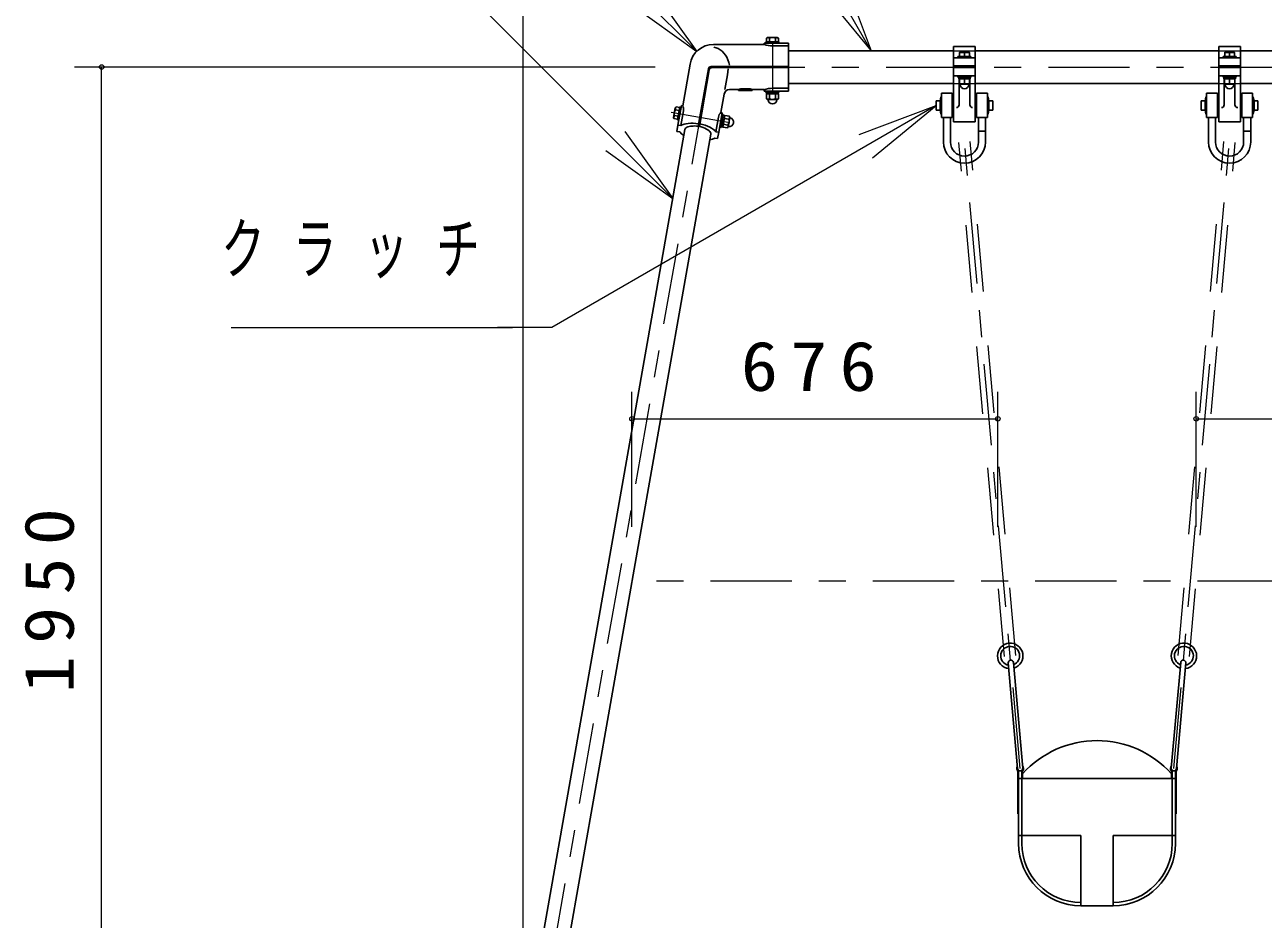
# Model space of a CAD drawing. Units: millimetres on the paper, scale 1:50. Extents: x 200 to 618, y 141 to 438.
# Drawn here: x 225.99 to 271.77, y 216.59 to 249.66 of the extents above; entities that cross this region are included whole.
import ezdxf

# ---------------------------------------------------------------- set-up
doc = ezdxf.new("R2010")
doc.units = ezdxf.units.MM
doc.linetypes.add('USER1', pattern=[4.5, 2.5, -2])
doc.linetypes.add('USER2', pattern=[6, 3, -1, 1, -1])
doc.layers.add('線', color=2, linetype='Continuous', lineweight=25)
doc.layers.add('補助', color=2, linetype='Continuous', lineweight=13)
doc.styles.add('ＭＳ ゴシック', font='')
doc.styles.get('ＭＳ ゴシック').set_extended_font_data('MS Gothic')

# ---------------------------------------------------------------- blocks, each defined once
blk = doc.blocks.new('dimension_origin')
at = {"color": 0, "linetype": 'Continuous', "lineweight": -2}
blk.add_circle((0, 0), 1.25, dxfattribs=at)

msp = doc.modelspace()

# ---------------------------------------------------------------- linework, layer by layer
at = {"layer": '線'}
for p, q in [((253.41, 249.164), (253.449, 249.187)), ((253.41, 249.027), (253.41, 249.164)), ((253.449, 249.187), (253.809, 249.187)), ((253.52, 249.027), (253.52, 249.164)), ((253.739, 249.027), (253.739, 249.164)), ((253.849, 249.164), (253.809, 249.187)), ((253.849, 249.027), (253.849, 249.164)), ((253.389, 249.027), (253.869, 249.027)), ((253.389, 248.977), (253.389, 249.027)), ((253.389, 248.977), (253.869, 248.977)), ((253.41, 249.027), (253.849, 249.027)), ((254.229, 248.874), (253.629, 248.874)), ((253.869, 249.027), (253.869, 248.977)), ((260.329, 248.857), (261.129, 248.857)), ((260.329, 248.857), (260.329, 246.072)), ((260.549, 248.627), (260.559, 248.637)), ((260.549, 248.627), (260.549, 248.487)), ((260.899, 248.637), (260.559, 248.637)), ((260.729, 248.487), (260.729, 248.614)), ((260.909, 248.627), (260.899, 248.637)), ((260.909, 248.627), (260.909, 248.487)), ((261.129, 248.857), (261.129, 246.072)), ((270.129, 248.857), (270.929, 248.857)), ((270.129, 248.857), (270.129, 246.072)), ((270.349, 248.627), (270.359, 248.637)), ((270.349, 248.627), (270.349, 248.487)), ((270.699, 248.637), (270.359, 248.637)), ((270.529, 248.487), (270.529, 248.614)), ((270.709, 248.627), (270.699, 248.637)), ((270.709, 248.627), (270.709, 248.487)), ((270.929, 248.857), (270.929, 246.072)), ((260.329, 248.437), (261.129, 248.437)), ((260.489, 248.487), (260.969, 248.487)), ((260.489, 248.437), (260.489, 248.487)), ((260.489, 248.437), (260.969, 248.437)), ((260.909, 248.487), (260.549, 248.487)), ((260.969, 248.487), (260.969, 248.437)), ((270.129, 248.437), (270.929, 248.437)), ((270.289, 248.487), (270.769, 248.487)), ((270.289, 248.437), (270.289, 248.487)), ((270.289, 248.437), (270.769, 248.437)), ((270.709, 248.487), (270.349, 248.487)), ((270.769, 248.487), (270.769, 248.437)), ((251.26, 248.029), (250.885, 245.904)), ((251.296, 247.989), (250.927, 245.897)), ((254.229, 248.112), (251.359, 248.112)), ((254.229, 248.072), (251.394, 248.072)), ((251.969, 247.807), (251.872, 247.257)), ((260.329, 248.137), (261.129, 248.137)), ((260.329, 248.072), (261.129, 248.072)), ((260.329, 247.772), (261.129, 247.772)), ((260.489, 247.772), (260.969, 247.772)), ((260.489, 247.722), (260.489, 247.772)), ((260.489, 247.722), (260.969, 247.722)), ((260.514, 247.722), (260.944, 247.722)), ((260.514, 247.722), (260.514, 247.662)), ((260.726, 247.662), (260.71, 247.722)), ((260.749, 247.662), (260.733, 247.722)), ((260.944, 247.722), (260.944, 247.662)), ((260.969, 247.772), (260.969, 247.722)), ((270.129, 248.137), (270.929, 248.137)), ((270.129, 248.072), (270.929, 248.072)), ((270.129, 247.772), (270.929, 247.772)), ((270.289, 247.772), (270.769, 247.772)), ((270.289, 247.722), (270.289, 247.772)), ((270.289, 247.722), (270.769, 247.722)), ((270.314, 247.722), (270.744, 247.722)), ((270.314, 247.722), (270.314, 247.662)), ((270.526, 247.662), (270.51, 247.722)), ((270.549, 247.662), (270.533, 247.722)), ((270.744, 247.722), (270.744, 247.662)), ((270.769, 247.772), (270.769, 247.722)), ((254.229, 247.31), (253.629, 247.31)), ((260.514, 247.662), (260.944, 247.662)), ((260.529, 247.672), (260.529, 246.694)), ((260.539, 247.662), (260.539, 247.468)), ((260.539, 247.662), (260.919, 247.662)), ((260.539, 247.468), (260.549, 247.462)), ((260.549, 247.462), (260.909, 247.462)), ((260.569, 247.452), (260.569, 247.462)), ((260.729, 247.662), (260.729, 247.485)), ((260.889, 247.452), (260.889, 247.462)), ((260.919, 247.468), (260.909, 247.462)), ((260.919, 247.662), (260.919, 247.468)), ((260.929, 247.672), (260.929, 246.694)), ((270.314, 247.662), (270.744, 247.662)), ((270.329, 247.672), (270.329, 246.694)), ((270.339, 247.662), (270.339, 247.468)), ((270.339, 247.662), (270.719, 247.662)), ((270.339, 247.468), (270.349, 247.462)), ((270.349, 247.462), (270.709, 247.462)), ((270.369, 247.452), (270.369, 247.462)), ((270.529, 247.662), (270.529, 247.485)), ((270.689, 247.452), (270.689, 247.462)), ((270.719, 247.468), (270.709, 247.462)), ((270.719, 247.662), (270.719, 247.468)), ((270.729, 247.672), (270.729, 246.694)), ((253.389, 247.207), (253.869, 247.207)), ((253.389, 247.157), (253.389, 247.207)), ((253.389, 247.157), (253.869, 247.157)), ((253.41, 247.097), (253.849, 247.097)), ((253.41, 247.097), (253.41, 246.92)), ((253.41, 246.92), (253.449, 246.897)), ((253.844, 247.157), (253.414, 247.157)), ((253.414, 247.157), (253.414, 247.097)), ((253.844, 247.097), (253.414, 247.097)), ((253.449, 246.897), (253.809, 246.897)), ((253.469, 246.887), (253.469, 246.897)), ((253.52, 247.097), (253.52, 246.92)), ((253.626, 247.097), (253.61, 247.157)), ((253.649, 247.097), (253.633, 247.157)), ((253.739, 247.097), (253.739, 246.92)), ((253.789, 246.887), (253.789, 246.897)), ((253.849, 246.92), (253.809, 246.897)), ((253.844, 247.157), (253.844, 247.097)), ((253.849, 247.097), (253.849, 246.92)), ((253.869, 247.207), (253.869, 247.157)), ((259.824, 246.842), (259.679, 246.842)), ((259.679, 246.842), (259.679, 246.502)), ((259.824, 246.842), (259.855, 246.989)), ((259.824, 246.842), (259.824, 246.502)), ((259.855, 246.989), (259.879, 246.984)), ((259.879, 247.122), (260.279, 247.122)), ((259.879, 247.122), (259.879, 246.222)), ((259.879, 246.984), (259.879, 246.36)), ((260.279, 247.122), (260.279, 246.222)), ((260.329, 246.842), (260.279, 246.842)), ((261.179, 246.842), (261.129, 246.842)), ((261.579, 247.122), (261.179, 247.122)), ((261.179, 247.122), (261.179, 246.222)), ((261.579, 247.122), (261.579, 246.222)), ((261.604, 246.989), (261.579, 246.984)), ((261.579, 246.984), (261.579, 246.36)), ((261.635, 246.842), (261.604, 246.989)), ((261.635, 246.842), (261.635, 246.502)), ((261.779, 246.842), (261.635, 246.842)), ((261.779, 246.502), (261.779, 246.842)), ((269.624, 246.842), (269.479, 246.842)), ((269.479, 246.842), (269.479, 246.502)), ((269.624, 246.842), (269.655, 246.989)), ((269.624, 246.842), (269.624, 246.502)), ((269.655, 246.989), (269.679, 246.984)), ((269.679, 247.122), (270.079, 247.122)), ((269.679, 247.122), (269.679, 246.222)), ((269.679, 246.984), (269.679, 246.36)), ((270.079, 247.122), (270.079, 246.222)), ((270.129, 246.842), (270.079, 246.842)), ((270.979, 246.842), (270.929, 246.842)), ((271.379, 247.122), (270.979, 247.122)), ((270.979, 247.122), (270.979, 246.222)), ((271.379, 247.122), (271.379, 246.222)), ((271.404, 246.989), (271.379, 246.984)), ((271.379, 246.984), (271.379, 246.36)), ((271.435, 246.842), (271.404, 246.989)), ((271.435, 246.842), (271.435, 246.502)), ((271.579, 246.842), (271.435, 246.842)), ((271.579, 246.502), (271.579, 246.842)), ((249.974, 246.233), (250.036, 246.587)), ((250.065, 246.622), (250.036, 246.587)), ((250.182, 246.49), (250.046, 246.514)), ((250.201, 246.598), (250.065, 246.622)), ((250.121, 246.146), (250.204, 246.618)), ((250.124, 246.166), (250.201, 246.598)), ((250.17, 246.137), (250.253, 246.61)), ((250.204, 246.618), (250.253, 246.61)), ((250.246, 245.929), (250.341, 246.471)), ((251.679, 245.871), (251.762, 246.344)), ((251.728, 245.862), (251.811, 246.335)), ((251.762, 246.344), (251.811, 246.335)), ((259.679, 246.502), (259.824, 246.502)), ((259.824, 246.502), (259.855, 246.355)), ((259.855, 246.355), (259.879, 246.36)), ((260.279, 246.502), (260.329, 246.502)), ((261.129, 246.502), (261.179, 246.502)), ((261.604, 246.355), (261.579, 246.36)), ((261.635, 246.502), (261.604, 246.355)), ((261.635, 246.502), (261.779, 246.502)), ((269.479, 246.502), (269.624, 246.502)), ((269.624, 246.502), (269.655, 246.355)), ((269.655, 246.355), (269.679, 246.36)), ((270.079, 246.502), (270.129, 246.502)), ((270.929, 246.502), (270.979, 246.502)), ((271.404, 246.355), (271.379, 246.36)), ((271.435, 246.502), (271.404, 246.355)), ((271.435, 246.502), (271.579, 246.502)), ((249.989, 246.19), (249.974, 246.233)), ((250.124, 246.166), (249.989, 246.19)), ((250.144, 246.274), (250.008, 246.298)), ((250.17, 246.137), (250.121, 246.146)), ((251.536, 245.701), (251.632, 246.244)), ((251.728, 245.862), (251.679, 245.871)), ((251.807, 246.31), (251.732, 245.887)), ((251.732, 245.887), (251.792, 245.877)), ((251.828, 246.085), (251.766, 246.08)), ((251.832, 246.107), (251.77, 246.102)), ((251.791, 245.872), (251.867, 246.304)), ((251.791, 245.872), (251.965, 245.841)), ((251.866, 246.3), (251.792, 245.877)), ((251.807, 246.31), (251.866, 246.3)), ((251.81, 245.98), (251.984, 245.949)), ((251.848, 246.196), (252.022, 246.166)), ((251.867, 246.304), (252.042, 246.274)), ((251.965, 245.841), (251.995, 245.876)), ((251.995, 245.876), (252.057, 246.231)), ((252.008, 245.894), (251.998, 245.896)), ((252.042, 246.274), (252.057, 246.231)), ((252.063, 246.209), (252.054, 246.211)), ((259.879, 246.222), (260.279, 246.222)), ((259.949, 246.222), (259.949, 245.322)), ((260.209, 246.222), (260.209, 245.322)), ((260.329, 246.072), (261.129, 246.072)), ((261.579, 246.222), (261.179, 246.222)), ((261.249, 246.222), (261.249, 245.642)), ((261.509, 246.222), (261.509, 245.642)), ((269.679, 246.222), (270.079, 246.222)), ((269.749, 246.222), (269.749, 245.322)), ((270.009, 246.222), (270.009, 245.322)), ((270.129, 246.072), (270.929, 246.072)), ((271.379, 246.222), (270.979, 246.222)), ((271.049, 246.222), (271.049, 245.642)), ((271.309, 246.222), (271.309, 245.642)), ((261.249, 245.722), (261.509, 245.722)), ((261.249, 245.322), (261.249, 245.642)), ((261.509, 245.322), (261.509, 245.642)), ((271.049, 245.722), (271.309, 245.722)), ((271.049, 245.322), (271.049, 245.642)), ((271.309, 245.322), (271.309, 245.642)), ((262.699, 222.047), (262.699, 220.492)), ((262.729, 221.792), (262.729, 222.047)), ((262.729, 221.792), (268.529, 221.792)), ((262.849, 221.792), (262.849, 222.047)), ((262.879, 222.047), (262.879, 221.792)), ((268.379, 222.047), (268.379, 221.792)), ((268.409, 221.792), (268.409, 222.047)), ((268.529, 221.792), (268.529, 222.047)), ((268.559, 222.047), (268.559, 220.492)), ((262.699, 220.492), (262.729, 220.492)), ((268.559, 220.492), (268.529, 220.492)), ((262.729, 219.692), (265.029, 219.692)), ((262.849, 219.692), (262.849, 219.392)), ((265.029, 219.692), (265.029, 217.092)), ((266.229, 219.692), (266.229, 217.092)), ((266.229, 219.692), (268.529, 219.692)), ((268.409, 219.692), (268.409, 219.392))]:
    msp.add_line(p, q, dxfattribs=at)
at = {"layer": '線', "color": 7}
for p, q in [((253.33, 248.927), (251.451, 248.927)), ((253.329, 248.927), (253.329, 248.977)), ((254.229, 248.977), (253.329, 248.977)), ((254.229, 248.927), (254.229, 248.977)), ((254.229, 248.927), (254.229, 248.112)), ((254.229, 248.697), (260.329, 248.697)), ((261.129, 248.697), (270.129, 248.697)), ((270.929, 248.697), (281.629, 248.697)), ((250.585, 248.2), (250.313, 246.66)), ((254.229, 248.072), (254.229, 247.257)), ((252.379, 247.257), (252.04, 247.257)), ((252.379, 247.227), (252.379, 247.257)), ((252.879, 247.227), (252.879, 247.257)), ((253.33, 247.257), (252.879, 247.257)), ((253.329, 247.257), (253.329, 247.207)), ((254.229, 247.487), (260.329, 247.487)), ((254.229, 247.257), (254.229, 247.207)), ((261.129, 247.487), (270.129, 247.487)), ((270.929, 247.487), (281.629, 247.487)), ((251.843, 247.092), (251.723, 246.412)), ((252.379, 247.227), (252.879, 247.227)), ((254.229, 247.207), (253.329, 247.207)), ((250.137, 245.948), (250.264, 246.669)), ((250.313, 246.66), (250.264, 246.669)), ((251.645, 245.682), (251.773, 246.403)), ((251.723, 246.412), (251.773, 246.403)), ((250.095, 245.714), (250.137, 245.948)), ((250.246, 245.929), (250.137, 245.948)), ((242.916, 203.384), (250.392, 245.782)), ((243.873, 203.215), (251.349, 245.613)), ((250.205, 245.695), (250.095, 245.714)), ((251.495, 245.467), (251.604, 245.448)), ((251.536, 245.701), (251.645, 245.682)), ((251.604, 245.448), (251.645, 245.682)), ((262.695, 222.159), (262.347, 226.065)), ((262.884, 222.176), (262.536, 226.082)), ((268.375, 222.176), (268.722, 226.082)), ((268.564, 222.159), (268.912, 226.065)), ((262.729, 221.792), (262.729, 219.392)), ((262.849, 221.792), (262.849, 219.692)), ((268.409, 221.792), (268.409, 219.692)), ((268.529, 221.792), (268.529, 219.392)), ((265.029, 217.092), (266.229, 217.092))]:
    msp.add_line(p, q, dxfattribs=at)
at = {"layer": '線', "color": 1, "linetype": 'USER2', "lineweight": 13}
for p, q in [((253.629, 248.997), (253.629, 247.187)), ((243.367, 203.146), (251.286, 248.055)), ((251.829, 248.092), (309.446, 248.092)), ((249.883, 246.431), (252.049, 246.049)), ((262.789, 222.167), (260.729, 245.322)), ((268.469, 222.167), (270.529, 245.322)), ((368.343, 229.092), (248.436, 229.092))]:
    msp.add_line(p, q, dxfattribs=at)
at = {"layer": '線', "color": 4, "linetype": 'USER1', "lineweight": 13}
for p, q in [((260.329, 248.697), (261.129, 248.697)), ((270.129, 248.697), (270.929, 248.697)), ((260.329, 247.487), (261.129, 247.487)), ((270.129, 247.487), (270.929, 247.487)), ((262.21, 226.309), (260.52, 245.304)), ((262.628, 226.346), (260.939, 245.341)), ((268.63, 226.346), (270.32, 245.341)), ((269.049, 226.309), (270.739, 245.304))]:
    msp.add_line(p, q, dxfattribs=at)
at = {"layer": '線', "linetype": 'USER1', "lineweight": 13}
for p, q in [((260.609, 248.137), (260.609, 248.072)), ((260.849, 248.137), (260.849, 248.072)), ((270.409, 248.137), (270.409, 248.072)), ((270.649, 248.137), (270.649, 248.072))]:
    msp.add_line(p, q, dxfattribs=at)
at = {"layer": '線'}
for points in [[(252.042, 248.162), (252.017, 248.265), (251.984, 248.362), (251.941, 248.453), (251.891, 248.537), (251.833, 248.611), (251.768, 248.676), (251.697, 248.731), (251.621, 248.774), (251.545, 248.805), (251.466, 248.825)], [(251.969, 247.807), (251.984, 247.919), (251.989, 248.032)], [(252.879, 247.257), (252.877, 247.262), (252.871, 247.266), (252.86, 247.271), (252.846, 247.275), (252.828, 247.279), (252.806, 247.283), (252.782, 247.286), (252.754, 247.289), (252.725, 247.291), (252.694, 247.292), (252.662, 247.293), (252.629, 247.293), (252.597, 247.293), (252.565, 247.292), (252.534, 247.291), (252.504, 247.289), (252.477, 247.286), (252.453, 247.283), (252.431, 247.279), (252.413, 247.275), (252.398, 247.271), (252.388, 247.266), (252.382, 247.262), (252.379, 247.257)]]:
    msp.add_lwpolyline(points, dxfattribs=at)
at = {"layer": '線', "color": 7}
for points in [[(250.902, 245.999), (250.801, 246.01), (250.702, 246.016), (250.607, 246.016), (250.517, 246.009), (250.435, 245.997), (250.361, 245.979), (250.298, 245.956), (250.246, 245.929)], [(250.885, 245.904), (250.823, 245.91), (250.761, 245.914), (250.702, 245.913), (250.646, 245.91), (250.594, 245.904), (250.546, 245.894), (250.504, 245.881), (250.468, 245.866), (250.438, 245.848), (250.415, 245.828), (250.4, 245.806), (250.392, 245.782)], [(251.349, 245.613), (251.349, 245.644), (251.338, 245.675), (251.316, 245.708), (251.284, 245.74), (251.242, 245.772), (251.192, 245.802), (251.134, 245.83), (251.069, 245.855), (251, 245.878), (250.927, 245.897)], [(251.536, 245.701), (251.497, 245.745), (251.445, 245.788), (251.382, 245.83), (251.309, 245.87), (251.227, 245.906), (251.138, 245.939), (251.043, 245.968), (250.944, 245.992)], [(250.205, 245.695), (250.267, 245.63), (250.354, 245.568)], [(251.311, 245.399), (251.415, 245.428), (251.495, 245.467)]]:
    msp.add_lwpolyline(points, dxfattribs=at)
at = {"layer": '線'}
for centre, radius, start, end in [((253.465, 249.069), 0.11, 60, 120), ((253.629, 248.911), 0.276, 66.5735, 113.4265), ((253.794, 249.069), 0.11, 60, 120), ((253.631, 249.761), 0.886, 250.1405, 269.9272), ((260.639, 248.385), 0.246, 68.5823, 111.4176), ((260.819, 248.385), 0.246, 68.5824, 111.4176), ((270.439, 248.385), 0.246, 68.5823, 111.4176), ((270.619, 248.385), 0.246, 68.5824, 111.4176), ((251.359, 248.012), 0.1, 90, 170), ((251.394, 247.972), 0.1, 90, 170), ((260.429, 247.672), 0.1, 0, 90), ((261.029, 247.672), 0.1, 90, 180), ((270.229, 247.672), 0.1, 0, 90), ((270.829, 247.672), 0.1, 90, 180), ((253.631, 246.423), 0.886, 90.0728, 109.8595), ((260.634, 247.742), 0.274, 249.7445, 290.2556), ((260.729, 247.452), 0.16, 180, 0), ((260.824, 247.742), 0.274, 249.7445, 290.2556), ((270.434, 247.742), 0.274, 249.7445, 290.2556), ((270.529, 247.452), 0.16, 180, 0), ((270.624, 247.742), 0.274, 249.7445, 290.2556), ((253.465, 247.015), 0.11, 240, 300), ((253.629, 246.887), 0.16, 180, 0), ((253.629, 247.173), 0.276, 246.5735, 293.4265), ((253.794, 247.015), 0.11, 240, 300), ((250.277, 246.362), 0.276, 146.5735, 193.4265), ((250.15, 246.552), 0.11, 140, 200), ((249.994, 246.516), 0.35, 352.6794, 24.3899), ((251.973, 246.167), 0.35, 135.6101, 167.3206), ((260.429, 246.694), 0.1, 270, 0), ((261.029, 246.694), 0.1, 180, 270), ((270.229, 246.694), 0.1, 270, 0), ((270.829, 246.694), 0.1, 180, 270), ((250.092, 246.227), 0.11, 140, 200), ((251.881, 245.912), 0.11, 320, 20), ((251.754, 246.101), 0.276, 326.5735, 13.4265), ((252.036, 246.052), 0.16, 260, 80), ((251.938, 246.236), 0.11, 320, 20), ((260.729, 245.322), 0.78, 180, 0), ((260.729, 245.322), 0.52, 180, 0), ((270.529, 245.322), 0.78, 180, 0), ((270.529, 245.322), 0.52, 180, 0), ((265.629, 219.489), 3.704, 42.0529, 137.9471), ((262.789, 222.167), 0.125, 144.5482, 212.3875), ((262.599, 222.047), 0.1, 0, 32.3875), ((262.789, 222.167), 0.095, 185.084, 5.084), ((262.599, 222.047), 0.13, 0, 32.3875), ((262.979, 222.047), 0.13, 147.6125, 180), ((262.789, 222.167), 0.125, 327.6125, 45.6198), ((262.979, 222.047), 0.1, 147.6125, 180), ((268.469, 222.167), 0.125, 134.3802, 212.3875), ((268.279, 222.047), 0.1, 0, 32.3875), ((268.469, 222.167), 0.095, 174.916, 354.916), ((268.279, 222.047), 0.13, 0, 32.3875), ((268.659, 222.047), 0.13, 147.6125, 180), ((268.659, 222.047), 0.1, 147.6125, 180), ((268.469, 222.167), 0.125, 327.6125, 35.4518), ((265.029, 219.392), 2.18, 180, 270), ((266.229, 219.392), 2.18, 270, 0)]:
    msp.add_arc(centre, radius, start, end, dxfattribs=at)
at = {"layer": '線', "color": 7}
for centre, radius, start, end in [((251.451, 248.047), 0.88, 90, 170), ((252.04, 247.057), 0.2, 90, 170), ((262.419, 226.327), 0.47, 286.7454, 263.4226), ((262.419, 226.327), 0.35, 290.8333, 259.3347), ((268.84, 226.327), 0.47, 276.5774, 253.2546), ((268.84, 226.327), 0.35, 280.6653, 249.1667), ((262.442, 226.073), 0.095, 5.084, 185.084), ((268.817, 226.073), 0.095, 354.916, 174.916), ((262.789, 222.167), 0.095, 185.084, 5.084), ((268.469, 222.167), 0.095, 174.916, 354.916), ((265.029, 219.392), 2.3, 180, 270), ((266.229, 219.392), 2.3, 270, 0)]:
    msp.add_arc(centre, radius, start, end, dxfattribs=at)
at = {"layer": '補助'}
for p, q in [((244.416, 211.124), (244.416, 291.468)), ((247.822, 245.359), (238.712, 254.468)), ((256.212, 251.545), (257.279, 248.697)), ((249.061, 251.144), (250.829, 248.669)), ((255.346, 251.045), (257.279, 248.697)), ((257.279, 248.697), (255.779, 251.295)), ((250.829, 248.669), (248.708, 250.791)), ((248.354, 250.437), (250.829, 248.669)), ((249.293, 248.092), (227.829, 248.092)), ((228.829, 209.092), (228.829, 248.092)), ((256.831, 245.605), (259.679, 246.672)), ((259.679, 246.672), (257.081, 245.172)), ((257.331, 244.739), (259.679, 246.672)), ((248.175, 245.712), (249.943, 243.237)), ((257.081, 245.172), (245.47, 238.468)), ((247.468, 245.005), (249.943, 243.237)), ((249.943, 243.237), (247.822, 245.359)), ((233.62, 238.468), (244.02, 238.468)), ((245.47, 238.468), (243.47, 238.468)), ((248.436, 231.092), (248.436, 236.092)), ((261.962, 231.092), (261.962, 236.092)), ((269.296, 231.098), (269.296, 236.092)), ((248.436, 235.092), (261.962, 235.092)), ((269.296, 235.092), (283.262, 235.092))]:
    msp.add_line(p, q, dxfattribs=at)

# ---------------------------------------------------------------- block references
at = {"layer": '補助', "xscale": 0.0667, "yscale": 0.0667}
for p, rotation in [((228.829, 248.092), 270), ((261.962, 235.092), 180)]:
    msp.add_blockref('dimension_origin', p, dxfattribs=dict(at, rotation=rotation))
for p in [(248.436, 235.092), (269.296, 235.092)]:
    msp.add_blockref('dimension_origin', p, dxfattribs=at)

# ---------------------------------------------------------------- texts
at = {"layer": '補助', "char_height": 1.833, "style": 'ＭＳ ゴシック'}
for s, insert, attachment_point in [('\\T1.63;\\W0.65;クラッチ', (233.245, 242.301), 1), ('\\T1.33;\\W1.1;676', (255.199, 236.092), 8)]:
    msp.add_mtext(s, dxfattribs=dict(at, insert=insert, attachment_point=attachment_point))
at = {"layer": '補助', "insert": (227.829, 228.592), "char_height": 1.833, "attachment_point": 8, "rotation": 90, "style": 'ＭＳ ゴシック'}
msp.add_mtext('\\T1.33;\\W1.1;1950', dxfattribs=at)

doc.saveas('drawing.dxf')
